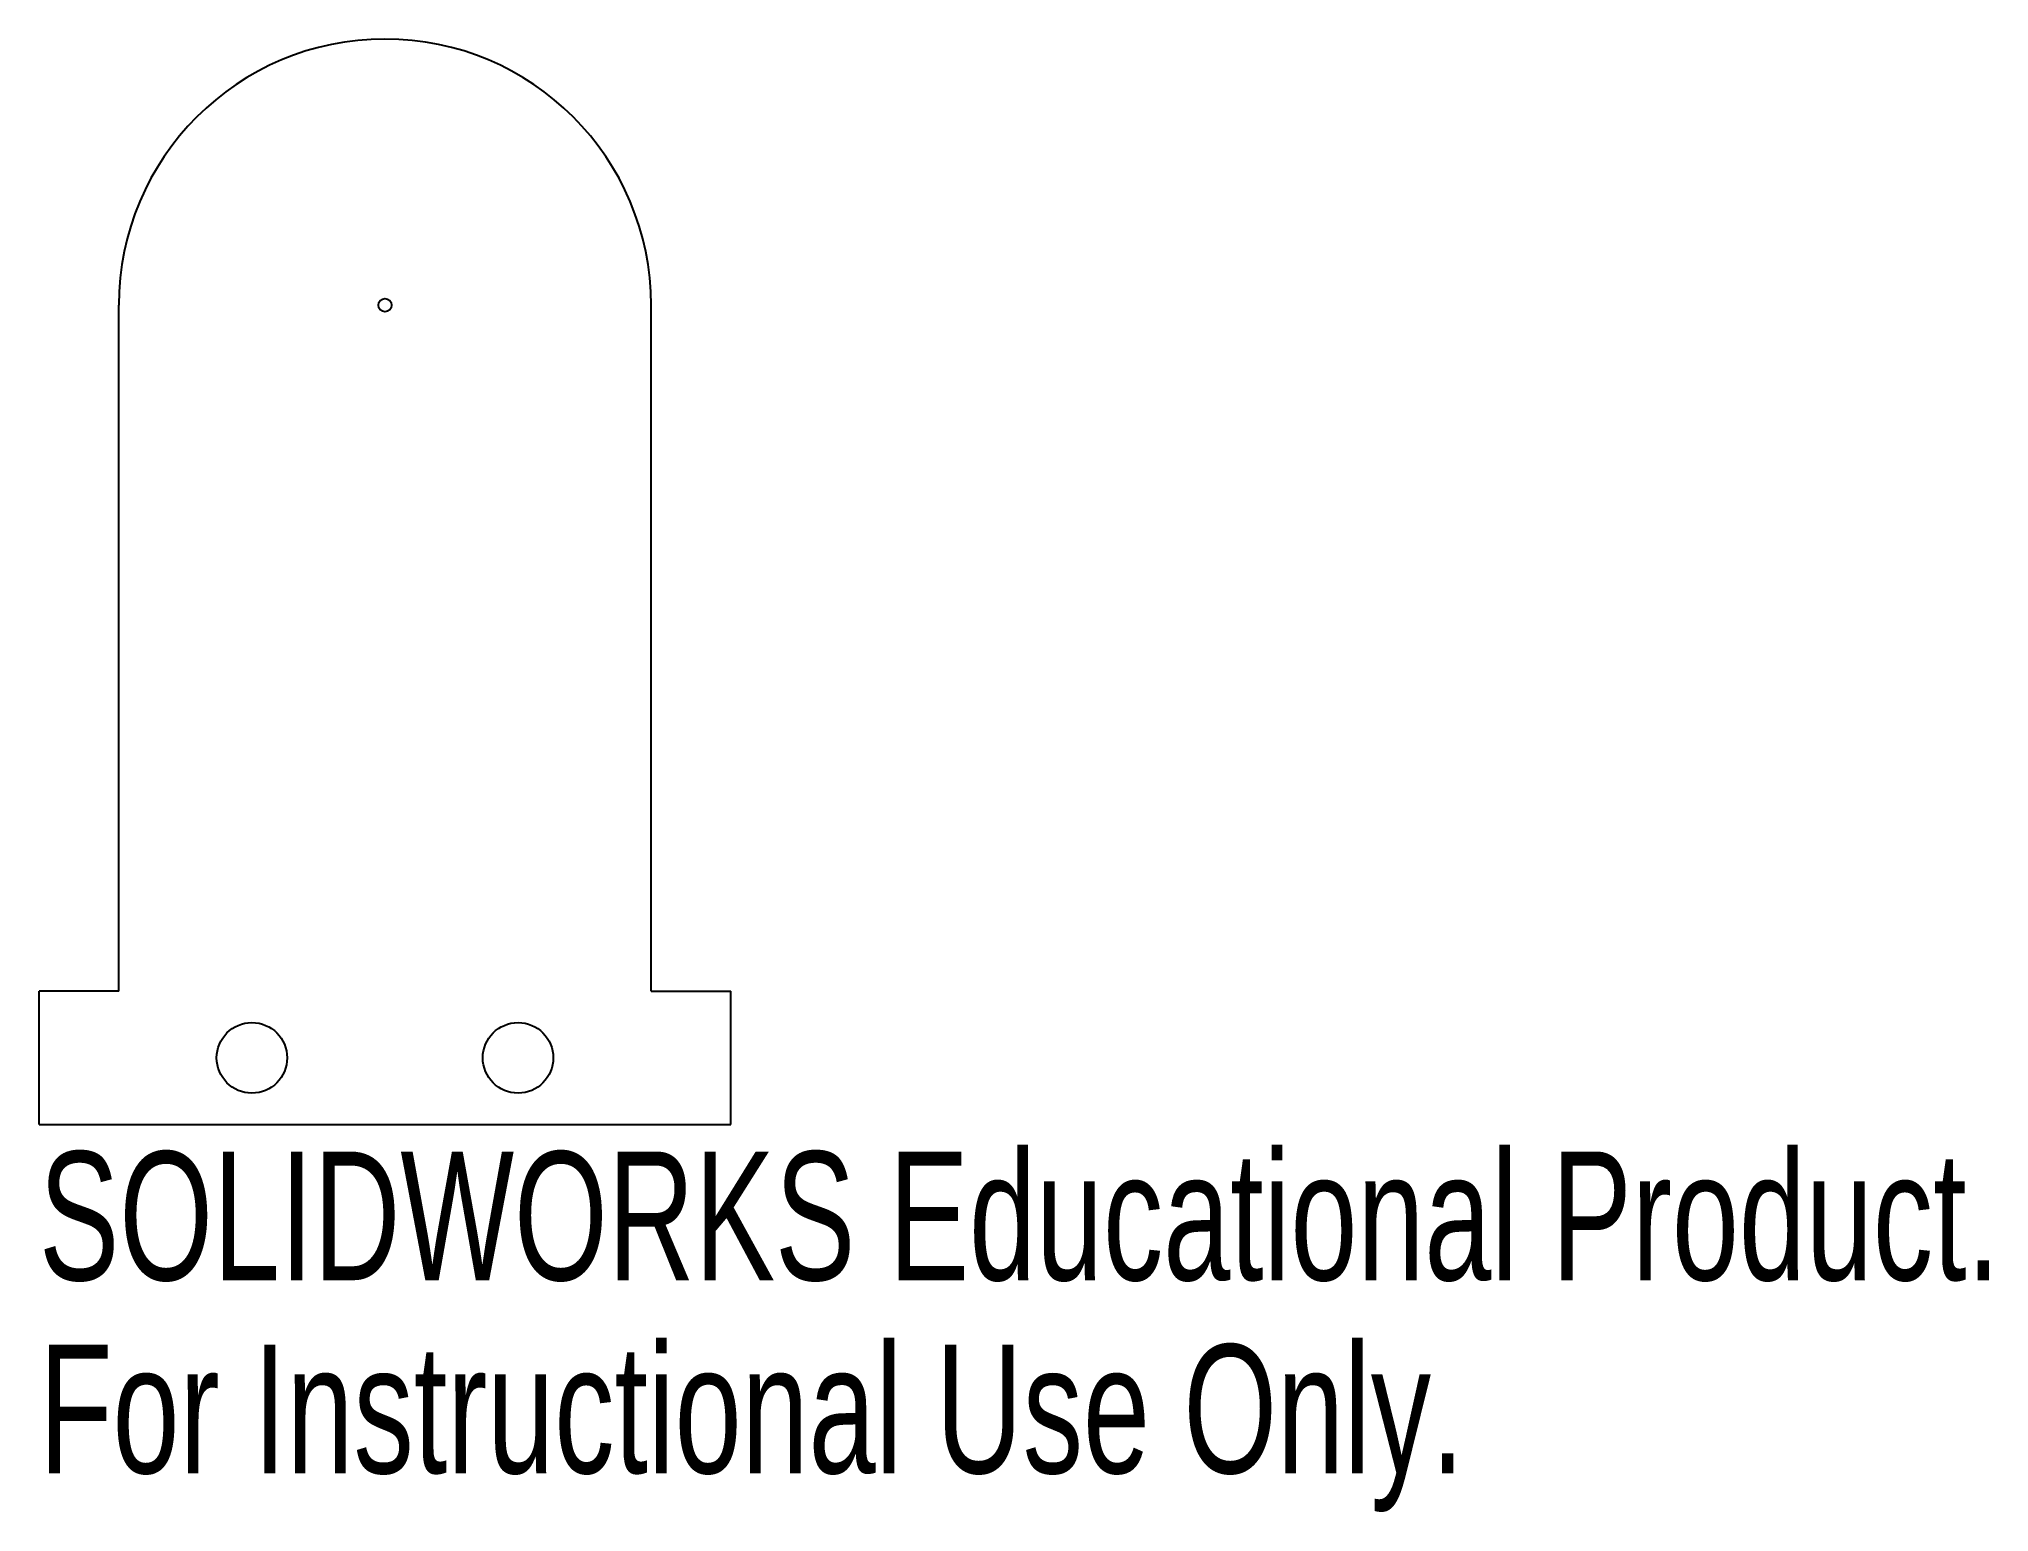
# Model space of a CAD drawing. Header units: millimetres. Extents: x -3 to 70.3, y -14.6 to 40.8.
import ezdxf

# ---------------------------------------------------------------- set-up
doc = ezdxf.new("R2010")
doc.units = ezdxf.units.MM
doc.styles.add('SLDTEXTSTYLE0', font='TXT', dxfattribs={"width": 0.7})

msp = doc.modelspace()

# ---------------------------------------------------------------- linework, layer by layer
at = {"color": 7, "linetype": 'Continuous', "lineweight": 25}
for p, q in [((0, 5), (0, 30.775)), ((20, 5), (20, 30.775)), ((0, 5), (-3, 5)), ((-3, 0), (-3, 5)), ((20, 5), (23, 5)), ((23, 0), (23, 5)), ((-3, 0), (23, 0))]:
    msp.add_line(p, q, dxfattribs=at)
for centre, radius in [((10, 30.775), 0.25), ((5, 2.5), 1.325), ((15, 2.5), 1.325)]:
    msp.add_circle(centre, radius, dxfattribs=at)
msp.add_arc((10, 30.775), 10, 0, 180, dxfattribs=at)

# ---------------------------------------------------------------- texts
at = {"color": 7, "linetype": 'Continuous', "char_height": 4.83362, "attachment_point": 1, "style": 'SLDTEXTSTYLE0'}
for s, insert in [('SOLIDWORKS Educational Product.', (-3, -1.02)), ('For Instructional Use Only.', (-3, -8.27))]:
    msp.add_mtext(s, dxfattribs=dict(at, insert=insert))

doc.saveas('drawing.dxf')
